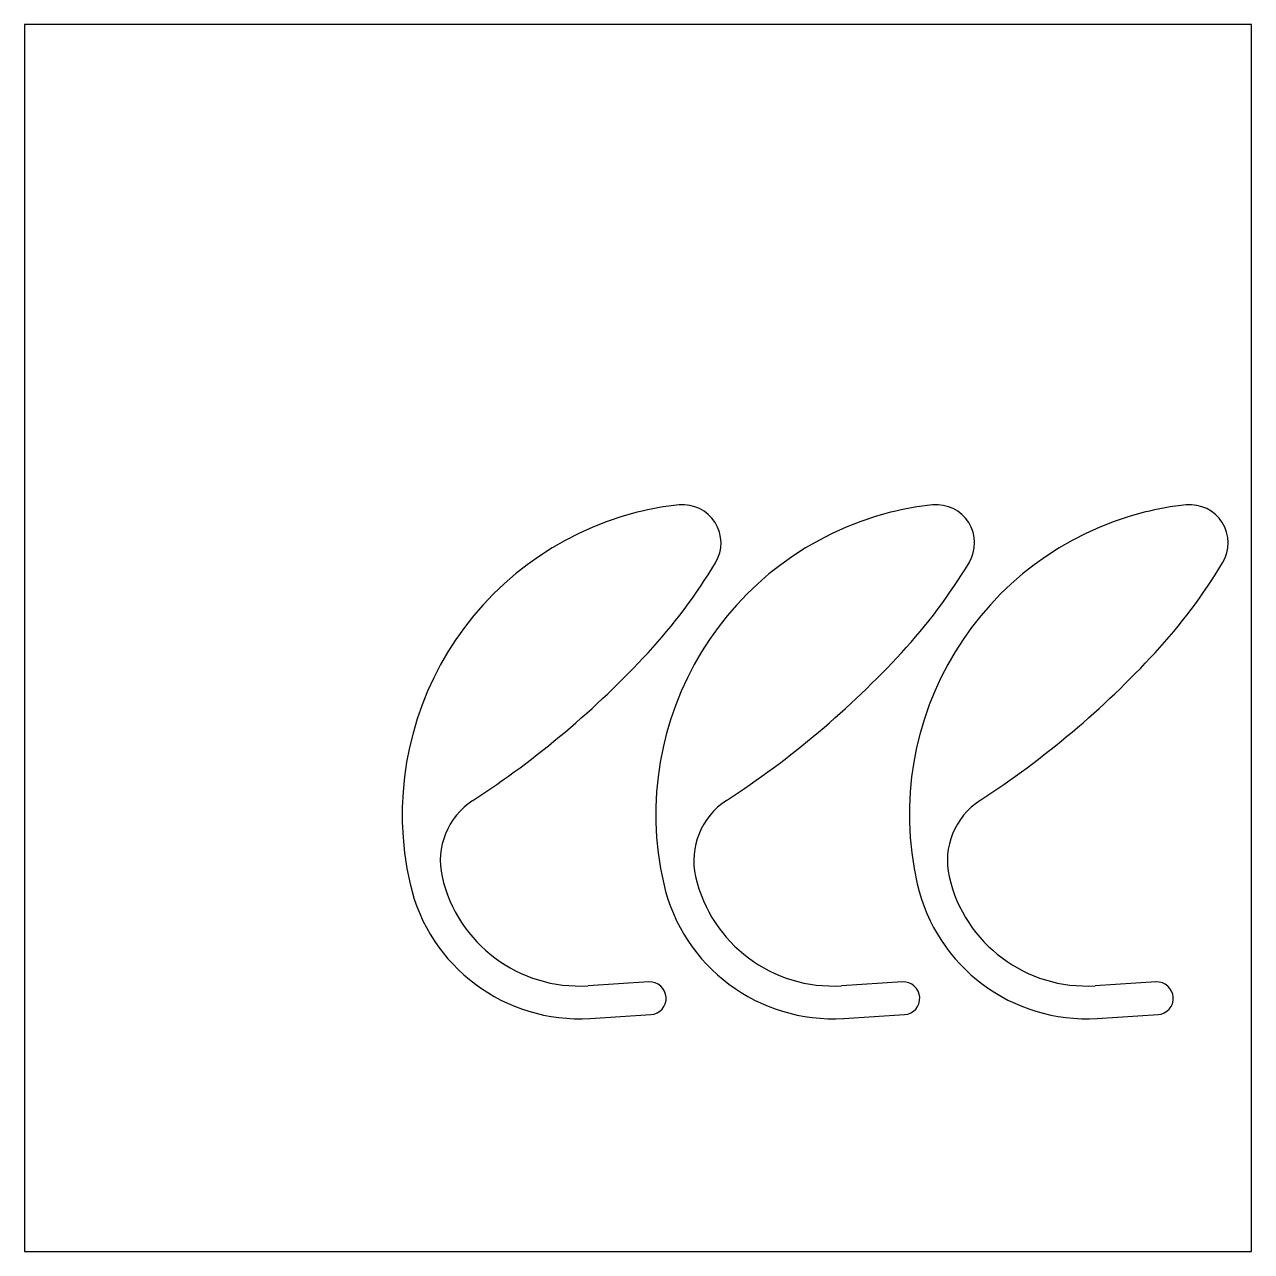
# Model space of a CAD drawing. Extents: x 0 to 300, y 0 to 300.
import ezdxf

# ---------------------------------------------------------------- set-up
doc = ezdxf.new("R2010")
doc.units = 0
doc.layers.get('0').update_dxf_attribs({"linetype": 'CONTINUOUS'})

# ---------------------------------------------------------------- blocks, each defined once
blk = doc.blocks.new('POHLED_VÝKRESU1')
at = {"color": 7, "linetype": 'CONTINUOUS'}
for p, q in [((162.21, 235.03), (-137.79, 235.03)), ((-137.79, 235.03), (-137.79, -64.97)), ((162.21, -64.97), (162.21, 235.03)), ((14.87, 0.92), (0, 0)), ((76.87, 0.92), (62, 0)), ((138.87, 0.92), (124, 0)), ((0.5, -7.98), (15.36, -7.06)), ((62.5, -7.98), (77.36, -7.06)), ((124.5, -7.98), (139.36, -7.06)), ((-137.79, -64.97), (162.21, -64.97))]:
    blk.add_line(p, q, dxfattribs=at)
for centre, radius, start, end in [((28.89, 49.41), 68.48, 95.5651, 104.2865), ((23.16, 108.26), 9.35, 328.9162, 95.5651), ((90.89, 49.41), 68.48, 95.5651, 104.2865), ((85.16, 108.26), 9.35, 328.9162, 95.5651), ((152.89, 49.41), 68.48, 95.5651, 104.2865), ((147.16, 108.26), 9.35, 328.9162, 95.5651), ((30.8, 41.9), 76.23, 104.2865, 192.8783), ((92.8, 41.9), 76.23, 104.2865, 192.8783), ((154.8, 41.9), 76.23, 104.2865, 192.8783), ((-84.99, 173.45), 135.63, 317.2826, 328.9162), ((-22.99, 173.45), 135.63, 317.2826, 328.9162), ((39.01, 173.45), 135.63, 317.2826, 328.9162), ((-151.28, 234.66), 225.86, 303.0289, 317.2826), ((-89.28, 234.66), 225.86, 303.0289, 317.2826), ((-27.28, 234.66), 225.86, 303.0289, 317.2826), ((-18.61, 30.6), 17.53, 123.0289, 192.8783), ((43.39, 30.6), 17.53, 123.0289, 192.8783), ((105.39, 30.6), 17.53, 123.0289, 192.8783), ((-2.14, 34.37), 42.44, 192.8783, 273.5546), ((-2.14, 34.37), 34.44, 192.8783, 273.5546), ((59.86, 34.37), 42.44, 192.8783, 273.5546), ((59.86, 34.37), 34.44, 192.8783, 273.5546), ((121.86, 34.37), 42.44, 192.8783, 273.5546), ((121.86, 34.37), 34.44, 192.8783, 273.5546), ((15.11, -3.07), 4, 273.5546, 93.5546), ((77.11, -3.07), 4, 273.5546, 93.5546), ((139.11, -3.07), 4, 273.5546, 93.5546)]:
    blk.add_arc(centre, radius, start, end, dxfattribs=at)

msp = doc.modelspace()

# ---------------------------------------------------------------- block references
at = {"color": 7, "linetype": 'CONTINUOUS'}
msp.add_blockref('POHLED_VÝKRESU1', (137.79, 64.97), dxfattribs=at)

doc.saveas('drawing.dxf')
